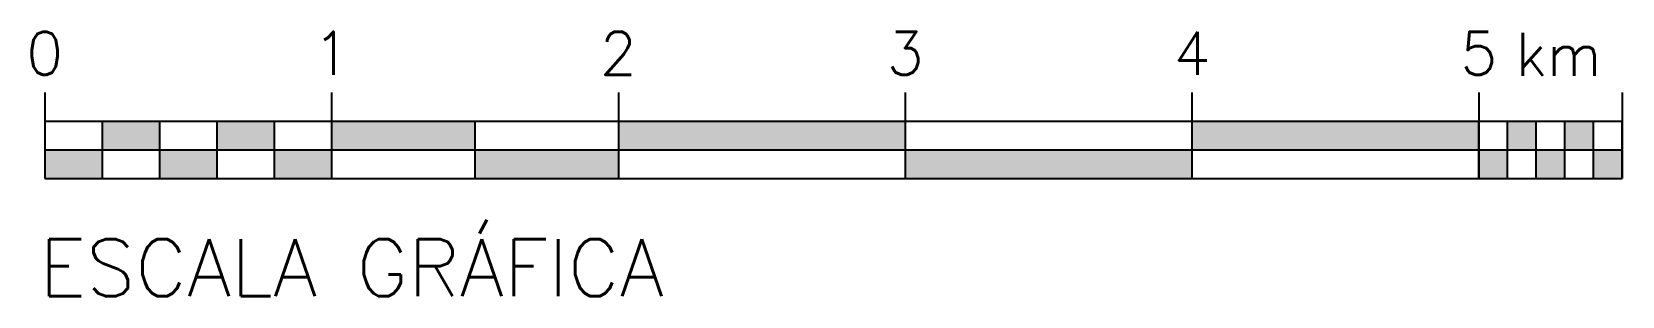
# Model space of a CAD drawing. Header units: millimetres. Extents: x 10491 to 16036, y -309 to 616.
import ezdxf
from ezdxf.enums import TextEntityAlignment as Align

# ---------------------------------------------------------------- set-up
doc = ezdxf.new("R2010")
doc.units = ezdxf.units.MM
doc.header["$LTSCALE"] = 0.02
doc.layers.add('1-Escalas_Gráficas', color=1, linetype='Continuous')
doc.styles.add('r60', font='romans.shx')
doc.styles.add('r80', font='romans.shx')

msp = doc.modelspace()

# ---------------------------------------------------------------- hatches: boundary and pattern name
at = {"layer": '1-Escalas_Gráficas'}
h = msp.add_hatch(color=256, dxfattribs=at)
h.paths.add_polyline_path([(10735.7, 103.4), (10735.7, 203.4), (10535.7, 203.4), (10535.7, 103.4)])
h.paths.add_polyline_path([(10735.7, 303.4), (10735.7, 203.4), (10935.7, 203.4), (10935.7, 303.4)])
h.paths.add_polyline_path([(10935.7, 203.4), (10935.7, 103.4), (11135.7, 103.4), (11135.7, 203.4)])
h.paths.add_polyline_path([(11135.7, 303.4), (11135.7, 203.4), (11335.7, 203.4), (11335.7, 303.4)])
h.paths.add_polyline_path([(11335.7, 203.4), (11335.7, 103.4), (11535.7, 103.4), (11535.7, 203.4)])
h = msp.add_hatch(color=256, dxfattribs=at)
h.paths.add_polyline_path([(12035.7, 303.4), (11535.7, 303.4), (11535.7, 203.4), (12035.7, 203.4)])
h.paths.add_polyline_path([(12535.7, 203.4), (12035.7, 203.4), (12035.7, 103.4), (12535.7, 103.4)])
h.paths.add_polyline_path([(13535.7, 303.4), (12535.7, 303.4), (12535.7, 203.4), (13535.7, 203.4)])
h.paths.add_polyline_path([(14535.7, 203.4), (13535.7, 203.4), (13535.7, 103.4), (14535.7, 103.4)])
h.paths.add_polyline_path([(15535.7, 303.4), (14535.7, 303.4), (14535.7, 203.4), (15535.7, 203.4)])
h = msp.add_hatch(color=256, dxfattribs=at)
h.paths.add_polyline_path([(15635.7, 203.4), (15535.7, 203.4), (15535.7, 103.4), (15635.7, 103.4)])
h.paths.add_polyline_path([(15735.7, 303.4), (15635.7, 303.4), (15635.7, 203.4), (15735.7, 203.4)])
h.paths.add_polyline_path([(15835.7, 203.4), (15735.7, 203.4), (15735.7, 103.4), (15835.7, 103.4)])
h.paths.add_polyline_path([(15935.7, 303.4), (15835.7, 303.4), (15835.7, 203.4), (15935.7, 203.4)])
h.paths.add_polyline_path([(16035.7, 203.4), (15935.7, 203.4), (15935.7, 103.4), (16035.7, 103.4)])

# ---------------------------------------------------------------- linework, layer by layer
for p, q in [((10535.7, 403.4), (10535.7, 303.4)), ((11535.7, 403.4), (11535.7, 303.4)), ((12535.7, 403.4), (12535.7, 303.4)), ((13535.7, 403.4), (13535.7, 303.4)), ((14535.7, 403.4), (14535.7, 303.4)), ((15535.7, 403.4), (15535.7, 303.4)), ((15535.7, 403.4), (15535.7, 303.4)), ((16035.7, 403.4), (16035.7, 303.4)), ((10535.7, 303.4), (16035.7, 303.4)), ((10535.7, 303.4), (10535.7, 103.4)), ((10735.7, 303.4), (10735.7, 103.4)), ((10935.7, 303.4), (10935.7, 103.4)), ((11135.7, 303.4), (11135.7, 103.4)), ((11335.7, 303.4), (11335.7, 103.4)), ((11535.7, 303.4), (11535.7, 103.4)), ((12035.7, 303.4), (12035.7, 103.4)), ((12535.7, 303.4), (12535.7, 103.4)), ((13535.7, 303.4), (13535.7, 103.4)), ((14535.7, 303.4), (14535.7, 103.4)), ((15535.7, 303.4), (15535.7, 103.4)), ((15535.7, 103.4), (15535.7, 303.4)), ((15535.7, 103.4), (15535.7, 303.4)), ((15535.7, 303.4), (15535.7, 103.4)), ((15635.7, 103.4), (15635.7, 303.4)), ((15735.7, 103.4), (15735.7, 303.4)), ((15835.7, 103.4), (15835.7, 303.4)), ((15935.7, 103.4), (15935.7, 303.4)), ((16035.7, 303.4), (16035.7, 103.4)), ((16035.7, 103.4), (16035.7, 303.4)), ((10535.7, 203.4), (16035.7, 203.4)), ((10535.7, 103.4), (16035.7, 103.4))]:
    msp.add_line(p, q, dxfattribs=at)

# ---------------------------------------------------------------- texts
at = {"layer": '1-Escalas_Gráficas', "color": 2, "style": 'r60'}
for s, p in [('0', (10535.7, 465.6)), ('1', (11535.7, 465.6)), ('2', (12535.7, 465.6)), ('3', (13535.7, 465.6)), ('4', (14535.7, 465.6)), ('5', (15535.7, 465.6))]:
    msp.add_text(s, height=150, dxfattribs=at).set_placement(p, align=Align.CENTER)
at = {"layer": '1-Escalas_Gráficas', "color": 2}
for s, height, style, p in [('km', 150, 'r60', (15663, 462.1)), ('ESCALA GRÁFICA', 200, 'r80', (10517.1, -308.7))]:
    msp.add_text(s, height=height, dxfattribs=dict(at, style=style)).set_placement(p)

doc.saveas('drawing.dxf')
